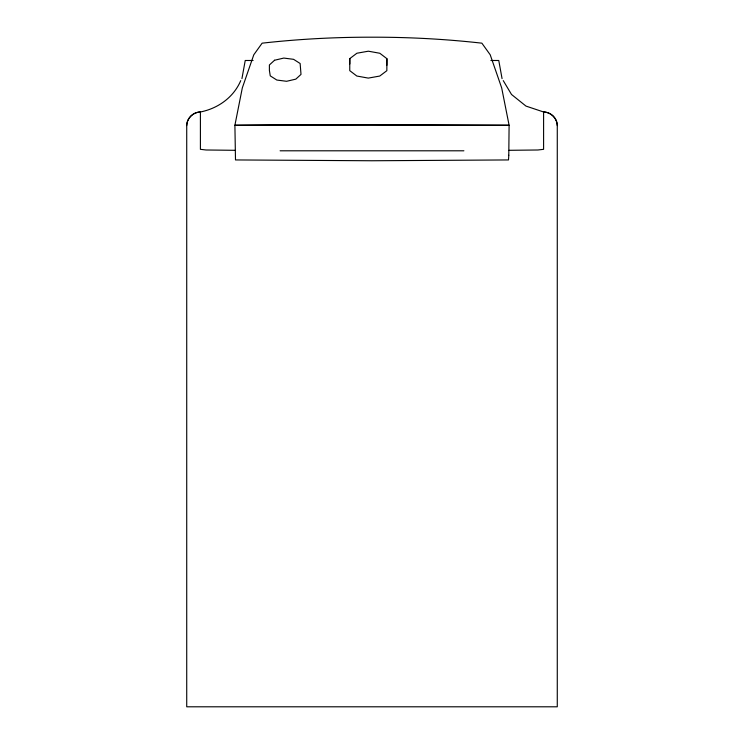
<?xml version="1.0" encoding="UTF-8"?>
<svg xmlns="http://www.w3.org/2000/svg" width="744" height="744" viewBox="0 0 744 744"><rect width="100%" height="100%" fill="white"/><g stroke="black" fill="none" stroke-linecap="round" stroke-linejoin="round"><path stroke-width="1.12" d="M349.782 58.609L349.754 70.643L356.822 76.028L368.28 78.101L379.747 76.055L386.852 70.68L386.88 58.655L379.812 53.261L368.354 51.197L356.888 53.233L349.782 58.609L349.782 63.993M386.852 65.305L386.88 58.655M241.939 78.622L245.232 60.487L253.118 60.487M186.725 125.587C186.874 118.25 193.087 112.121 200.406 111.981C217.992 108.475 233.653 97.352 240.758 80.603M509.101 150.307L537.903 149.99L543.594 149.321L543.594 111.981L525.971 106.085L511.519 94.479L503.242 80.603M463.903 150.8L280.097 150.8M490.882 60.487L498.768 60.487L502.061 78.622M234.899 150.307L206.097 149.99L200.406 149.321L200.406 111.981C193.142 112.112 186.883 118.129 186.725 125.438L186.725 706.8L557.275 706.8L557.275 125.438C557.116 118.129 550.858 112.112 543.594 111.981C550.913 112.121 557.126 118.25 557.275 125.587M508.784 155.263L508.505 159.941L371.963 160.76L235.495 159.941L234.899 125.262L242.321 87.885L253.797 54.768L262.13 43.171A542.571 301.432 0 0 1 372 37.2A542.571 301.432 0 0 1 481.87 43.171L490.203 54.768L501.679 87.885L509.101 125.262L508.784 155.263M274.564 60.236L269.393 64.97L269.393 70.355L270.258 75.869L276.833 80.045L286.598 81.291L295.833 79.134L301.004 74.391L300.139 63.5L293.573 59.325L283.799 58.069L274.564 60.236M281.641 124.908L234.899 125.262L372 124.778L509.101 125.262L281.641 124.908"/></g></svg>
